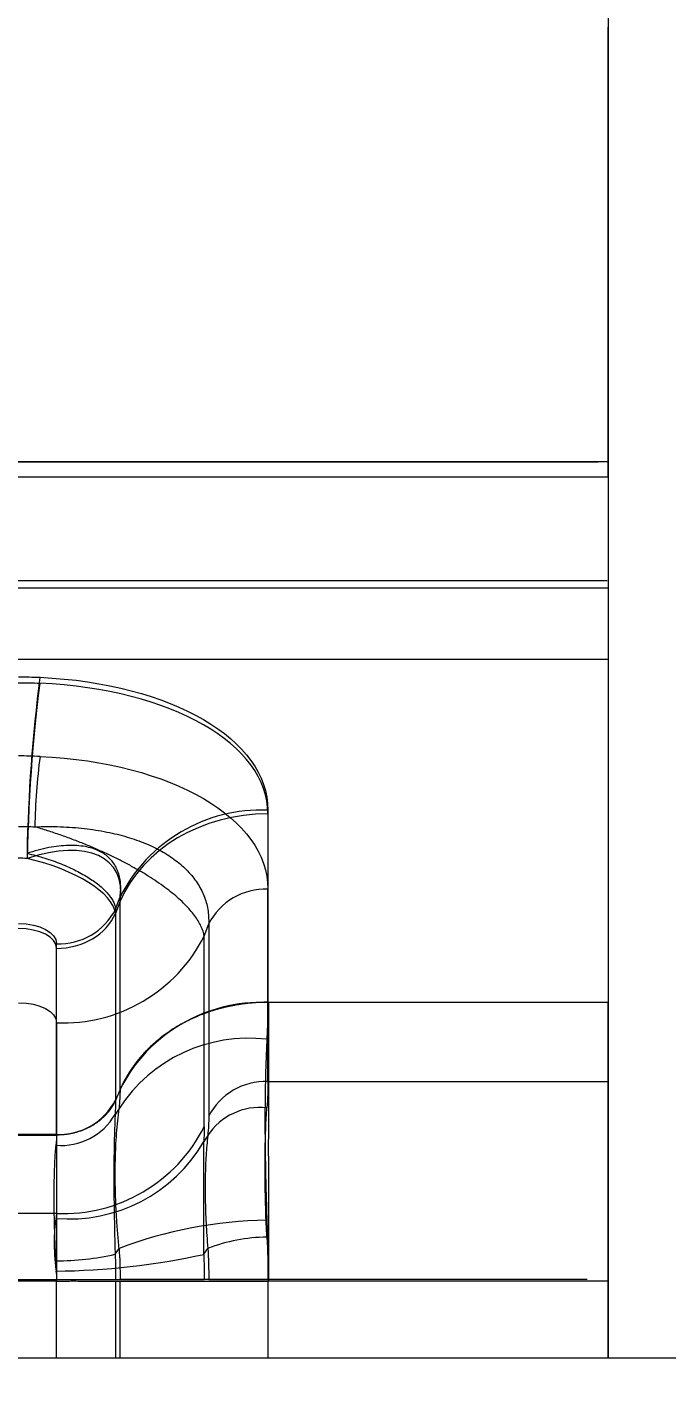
# Model space of a CAD drawing. Header units: millimetres. Extents: x 117382 to 126876, y -1151 to 1280.
# Drawn here: x 125450.83 to 125458.96, y 808.44 to 825.67 of the extents above; entities that cross this region are included whole.
import ezdxf

# ---------------------------------------------------------------- set-up
doc = ezdxf.new("R2010")
doc.units = ezdxf.units.MM
doc.linetypes.add('HIDDEN', pattern=[0])
for name, color, linetype in [('DIE_P', 2, 'Continuous'), ('DIM', 4, 'Continuous'), ('PRESS', 3, 'Continuous'), ('TEXT', 4, 'Continuous')]:
    doc.layers.add(name, color=color, linetype=linetype)
doc.styles.get("Standard").update_dxf_attribs({"font": 'txt.shx', "width": 0.85, "bigfont": 'ctxt.shx'})
doc.dimstyles.new('T-2-WX', dxfattribs={"dimtxt": 2, "dimasz": 2, "dimexe": 0.5, "dimexo": 0.5, "dimgap": 0.5, "dimtad": 1, "dimtxsty": 'Standard', "dimblk": 'OPEN30', "dimcen": 0, "dimazin": 3, "dimtfac": 1, "dimtmove": 0, "dimatfit": 3, "dimldrblk": 'OPEN30', "dimlwd": -1, "dimlwe": -1})

# ---------------------------------------------------------------- blocks, each defined once
blk = doc.blocks.new('*u7587')
at = {"layer": 'DIE_P', "color": 2, "linetype": 'Continuous', "lineweight": 13}
for p, q in [((-29.468, -29.407), (-29.468, -23.683)), ((-29.468, -29.407), (-29.468, -30.814)), ((-29.468, -30.814), (-29.468, -36.086)), ((-29.468, -39.632), (-29.468, -36.086)), ((-29.468, -40.611), (-29.468, -39.632))]:
    blk.add_line(p, q, dxfattribs=at)
at = {"layer": 'DIE_P', "color": 155, "linetype": 'Continuous', "lineweight": 13}
for p, q in [((-29.468, -29.407), (-60.083, -29.407)), ((-60.083, -30.814), (-29.468, -30.814)), ((-33.796, -33.689), (-33.796, -36.086)), ((-35.675, -34.8), (-35.733, -34.956)), ((-35.675, -37.197), (-35.675, -34.8)), ((-35.733, -34.956), (-35.733, -37.33)), ((-36.485, -37.774), (-36.485, -35.4)), ((-33.785, -36.086), (-29.468, -36.086)), ((-45.664, -37.774), (-36.485, -37.774)), ((-36.485, -39.632), (-45.664, -39.632)), ((-36.485, -40.611), (-36.485, -39.632)), ((-35.733, -39.632), (-35.733, -40.611)), ((-35.675, -40.611), (-35.675, -39.632)), ((-33.796, -39.632), (-33.796, -40.611)), ((-29.468, -39.632), (-33.785, -39.632))]:
    blk.add_line(p, q, dxfattribs=at)
for centre, major_axis, ratio, start_param, end_param in [((-36.694, -33.716), (0.092, 1.998), 0.072326, 0.567154, 1.848199), ((-37.308, -33.851), (3.51, 0.222), 0.51772, 6.250524, 7.645557), ((-33.796, -35.378), (2, 0), 0.844328, 1.570796, 2.792527), ((-37.308, -35.54), (1.543, 1.175), 0.475633, 5.833596, 7.228629), ((-37.017, -34.749), (-1.281, 0.278), 0.393249, 3.278702, 4.673735), ((-36.485, -34.725), (-0.8, 0), 0.844328, 1.570796, 2.792527), ((-37.017, -35.425), (0.532, 0.034), 0.51772, 6.250524, 7.732683)]:
    blk.add_ellipse(centre, major_axis=major_axis, ratio=ratio, start_param=start_param, end_param=end_param, dxfattribs=at)
for points, knots in [([(-36.97, -32.021), (-36.924, -32.021), (-36.878, -32.021), (-36.786, -32.024), (-36.74, -32.025), (-36.694, -32.027)], [0, 0, 0, 0, 0.5, 0.5, 1, 1, 1, 1]), ([(-33.797, -36.086), (-33.804, -36.086), (-33.821, -36.086), (-33.845, -36.086), (-33.871, -36.087), (-33.895, -36.088), (-33.919, -36.089), (-33.944, -36.09), (-33.969, -36.092), (-33.993, -36.094), (-34.018, -36.096), (-34.042, -36.098), (-34.066, -36.101), (-34.09, -36.104), (-34.115, -36.107), (-34.139, -36.111), (-34.163, -36.114), (-34.186, -36.118), (-34.21, -36.122), (-34.234, -36.127), (-34.257, -36.131), (-34.281, -36.136), (-34.304, -36.141), (-34.327, -36.146), (-34.35, -36.152), (-34.373, -36.158), (-34.396, -36.163), (-34.419, -36.17), (-34.441, -36.176), (-34.464, -36.183), (-34.486, -36.189), (-34.509, -36.196), (-34.531, -36.204), (-34.553, -36.211), (-34.574, -36.219), (-34.596, -36.227), (-34.618, -36.235), (-34.639, -36.243), (-34.66, -36.251), (-34.681, -36.26), (-34.702, -36.269), (-34.723, -36.278), (-34.744, -36.287), (-34.765, -36.297), (-34.785, -36.306), (-34.805, -36.316), (-34.825, -36.326), (-34.845, -36.337), (-34.865, -36.347), (-34.885, -36.358), (-34.904, -36.369), (-34.924, -36.38), (-34.974, -36.409), (-35.049, -36.457), (-35.142, -36.524), (-35.22, -36.587), (-35.285, -36.646), (-35.338, -36.698), (-35.371, -36.733), (-35.388, -36.752), (-35.394, -36.758), (-35.399, -36.765), (-35.405, -36.771), (-35.41, -36.777), (-35.415, -36.783), (-35.421, -36.79), (-35.426, -36.796), (-35.431, -36.802), (-35.437, -36.808), (-35.442, -36.815), (-35.447, -36.821), (-35.452, -36.828), (-35.457, -36.834), (-35.462, -36.84), (-35.467, -36.847), (-35.472, -36.853), (-35.477, -36.86), (-35.482, -36.866), (-35.487, -36.873), (-35.492, -36.879), (-35.497, -36.886), (-35.501, -36.892), (-35.506, -36.899), (-35.511, -36.905), (-35.515, -36.912), (-35.52, -36.918), (-35.525, -36.925), (-35.529, -36.932), (-35.534, -36.938), (-35.538, -36.945), (-35.543, -36.952), (-35.547, -36.958), (-35.551, -36.965), (-35.556, -36.972), (-35.56, -36.978), (-35.564, -36.985), (-35.568, -36.992), (-35.572, -36.998), (-35.576, -37.005), (-35.58, -37.012), (-35.584, -37.018), (-35.588, -37.025), (-35.592, -37.032), (-35.596, -37.039), (-35.6, -37.045), (-35.604, -37.052), (-35.608, -37.059), (-35.611, -37.066), (-35.615, -37.073), (-35.619, -37.079), (-35.622, -37.086), (-35.626, -37.093), (-35.63, -37.1), (-35.633, -37.107), (-35.637, -37.113), (-35.64, -37.12), (-35.643, -37.127), (-35.647, -37.134), (-35.65, -37.141), (-35.653, -37.148), (-35.657, -37.155), (-35.66, -37.162), (-35.663, -37.169), (-35.666, -37.176), (-35.67, -37.183), (-35.672, -37.19), (-35.674, -37.194), (-35.675, -37.196)], [0, 0, 0, 0, 0.008558, 0.019886, 0.030163, 0.039921, 0.049967, 0.0601, 0.070246, 0.080352, 0.09042, 0.100457, 0.110482, 0.120496, 0.130499, 0.140488, 0.150464, 0.160425, 0.170366, 0.180284, 0.190178, 0.200049, 0.209895, 0.219717, 0.229527, 0.239329, 0.249122, 0.258904, 0.268674, 0.278431, 0.288174, 0.297902, 0.307614, 0.317308, 0.326983, 0.33664, 0.34629, 0.355935, 0.365576, 0.375211, 0.38484, 0.394462, 0.404075, 0.41368, 0.423275, 0.432859, 0.442432, 0.451997, 0.46157, 0.471152, 0.480741, 0.490336, 0.499935, 0.555731, 0.605712, 0.650157, 0.689061, 0.722393, 0.750234, 0.753985, 0.757735, 0.761483, 0.765228, 0.768971, 0.772712, 0.77645, 0.780187, 0.783923, 0.787657, 0.791391, 0.795124, 0.798856, 0.802587, 0.806318, 0.810049, 0.813779, 0.817509, 0.82124, 0.82497, 0.8287, 0.832429, 0.836154, 0.839875, 0.843592, 0.847307, 0.851018, 0.854727, 0.858433, 0.862135, 0.865834, 0.869529, 0.873221, 0.87691, 0.880598, 0.884283, 0.887966, 0.891644, 0.895317, 0.898984, 0.902645, 0.906301, 0.909952, 0.913596, 0.917236, 0.920876, 0.924515, 0.928152, 0.931788, 0.935419, 0.939046, 0.942667, 0.946283, 0.949897, 0.953508, 0.957115, 0.960714, 0.964303, 0.967892, 0.971502, 0.975133, 0.978783, 0.982457, 0.986163, 0.9899, 0.99366, 0.997214, 1, 1, 1, 1]), ([(-33.783, -39.632), (-33.783, -39.615), (-33.783, -39.582), (-33.784, -39.532), (-33.784, -39.482), (-33.784, -39.432), (-33.784, -39.382), (-33.784, -39.333), (-33.784, -39.283), (-33.783, -39.233), (-33.784, -39.183), (-33.784, -39.133), (-33.784, -39.083), (-33.784, -39.033), (-33.784, -38.983), (-33.784, -38.933), (-33.784, -38.884), (-33.785, -38.834), (-33.785, -38.784), (-33.785, -38.735), (-33.785, -38.686), (-33.785, -38.636), (-33.785, -38.518), (-33.784, -38.333), (-33.786, -38.084), (-33.786, -37.842), (-33.785, -37.607), (-33.785, -37.381), (-33.785, -37.162), (-33.785, -36.953), (-33.785, -36.798), (-33.785, -36.689), (-33.785, -36.619), (-33.785, -36.547), (-33.785, -36.471), (-33.785, -36.41), (-33.785, -36.365), (-33.785, -36.336), (-33.785, -36.308), (-33.785, -36.282), (-33.785, -36.258), (-33.785, -36.235), (-33.785, -36.214), (-33.785, -36.194), (-33.785, -36.176), (-33.785, -36.159), (-33.785, -36.144), (-33.785, -36.13), (-33.784, -36.117), (-33.784, -36.105), (-33.784, -36.095), (-33.784, -36.089), (-33.784, -36.086)], [0, 0, 0, 0, 0.011807, 0.023613, 0.035426, 0.047251, 0.059091, 0.070948, 0.082817, 0.094697, 0.106589, 0.118493, 0.130411, 0.142337, 0.154271, 0.166214, 0.178167, 0.190129, 0.202097, 0.21407, 0.22605, 0.238037, 0.250032, 0.312573, 0.375106, 0.437591, 0.500007, 0.562238, 0.624665, 0.687263, 0.749982, 0.77164, 0.794972, 0.819981, 0.846659, 0.874988, 0.886639, 0.897772, 0.90839, 0.918494, 0.928083, 0.937159, 0.945725, 0.953782, 0.961329, 0.968367, 0.974896, 0.980918, 0.986438, 0.991458, 0.995979, 1, 1, 1, 1]), ([(-35.675, -37.196), (-35.675, -37.197), (-35.676, -37.198), (-35.677, -37.2), (-35.678, -37.202), (-35.68, -37.206), (-35.681, -37.209), (-35.681, -37.211), (-35.682, -37.212), (-35.683, -37.216), (-35.685, -37.218), (-35.687, -37.224), (-35.688, -37.227), (-35.691, -37.232), (-35.692, -37.235), (-35.694, -37.241), (-35.696, -37.244), (-35.699, -37.252), (-35.701, -37.257), (-35.705, -37.266), (-35.707, -37.269), (-35.709, -37.274), (-35.711, -37.28), (-35.714, -37.285), (-35.715, -37.289), (-35.716, -37.29), (-35.717, -37.293), (-35.717, -37.294), (-35.72, -37.301), (-35.723, -37.307), (-35.726, -37.315), (-35.727, -37.317), (-35.728, -37.32), (-35.73, -37.324), (-35.732, -37.327), (-35.733, -37.329)], [0, 0, 0, 0, 0.015625, 0.015625, 0.03125, 0.0625, 0.09375, 0.09375, 0.125, 0.125, 0.1875, 0.1875, 0.25, 0.25, 0.3125, 0.3125, 0.375, 0.375, 0.5, 0.5, 0.5625, 0.5625, 0.625, 0.6875, 0.6875, 0.71875, 0.71875, 0.75, 0.75, 0.875, 0.875, 0.90625, 0.90625, 0.9375, 1, 1, 1, 1]), ([(-35.733, -37.329), (-35.734, -37.332), (-35.737, -37.339), (-35.741, -37.348), (-35.745, -37.357), (-35.75, -37.366), (-35.755, -37.375), (-35.76, -37.385), (-35.765, -37.394), (-35.77, -37.403), (-35.776, -37.412), (-35.781, -37.421), (-35.787, -37.43), (-35.794, -37.439), (-35.8, -37.448), (-35.806, -37.457), (-35.813, -37.466), (-35.82, -37.475), (-35.827, -37.484), (-35.835, -37.493), (-35.842, -37.501), (-35.854, -37.514), (-35.869, -37.531), (-35.891, -37.552), (-35.914, -37.572), (-35.939, -37.593), (-35.966, -37.613), (-35.995, -37.633), (-36.023, -37.651), (-36.049, -37.666), (-36.073, -37.678), (-36.096, -37.69), (-36.12, -37.7), (-36.143, -37.71), (-36.166, -37.719), (-36.189, -37.727), (-36.211, -37.734), (-36.233, -37.741), (-36.254, -37.746), (-36.275, -37.751), (-36.296, -37.756), (-36.316, -37.76), (-36.335, -37.763), (-36.354, -37.766), (-36.373, -37.768), (-36.39, -37.77), (-36.408, -37.771), (-36.424, -37.773), (-36.44, -37.773), (-36.456, -37.774), (-36.47, -37.774), (-36.48, -37.774), (-36.485, -37.774)], [0, 0, 0, 0, 0.012813, 0.024433, 0.036368, 0.048468, 0.060647, 0.072851, 0.085063, 0.097352, 0.109726, 0.122187, 0.134724, 0.147318, 0.159973, 0.172693, 0.185484, 0.198357, 0.211324, 0.224392, 0.237522, 0.250718, 0.282645, 0.315868, 0.350316, 0.385973, 0.422913, 0.461047, 0.50049, 0.529721, 0.558205, 0.586071, 0.613259, 0.639695, 0.66542, 0.690469, 0.714841, 0.738537, 0.761554, 0.783892, 0.80555, 0.82653, 0.846853, 0.86652, 0.885529, 0.903877, 0.921562, 0.938583, 0.954937, 0.970626, 0.985647, 1, 1, 1, 1]), ([(-36.485, -37.774), (-36.485, -37.783), (-36.485, -37.799), (-36.485, -37.826), (-36.485, -37.854), (-36.485, -37.884), (-36.485, -37.916), (-36.485, -37.95), (-36.485, -37.985), (-36.485, -38.022), (-36.485, -38.062), (-36.485, -38.103), (-36.485, -38.146), (-36.485, -38.192), (-36.485, -38.239), (-36.485, -38.289), (-36.485, -38.341), (-36.485, -38.395), (-36.485, -38.452), (-36.485, -38.511), (-36.485, -38.561), (-36.485, -38.601), (-36.485, -38.631), (-36.485, -38.66), (-36.485, -38.69), (-36.485, -38.719), (-36.485, -38.748), (-36.485, -38.778), (-36.485, -38.807), (-36.485, -38.835), (-36.485, -38.864), (-36.485, -38.893), (-36.485, -38.921), (-36.485, -38.95), (-36.485, -38.978), (-36.485, -39.006), (-36.485, -39.033), (-36.485, -39.061), (-36.485, -39.088), (-36.485, -39.116), (-36.485, -39.143), (-36.485, -39.169), (-36.485, -39.196), (-36.485, -39.222), (-36.485, -39.249), (-36.485, -39.274), (-36.485, -39.3), (-36.485, -39.326), (-36.485, -39.351), (-36.485, -39.376), (-36.485, -39.4), (-36.485, -39.425), (-36.485, -39.449), (-36.485, -39.473), (-36.485, -39.496), (-36.485, -39.52), (-36.485, -39.543), (-36.485, -39.565), (-36.485, -39.588), (-36.485, -39.61), (-36.485, -39.624), (-36.485, -39.632)], [0, 0, 0, 0, 0.020808, 0.042262, 0.064312, 0.086998, 0.110273, 0.134129, 0.158604, 0.183683, 0.209359, 0.235619, 0.262464, 0.289942, 0.318047, 0.346767, 0.376088, 0.406054, 0.436697, 0.46801, 0.499985, 0.515203, 0.530275, 0.545201, 0.55998, 0.574612, 0.589095, 0.603429, 0.617613, 0.631648, 0.645547, 0.659311, 0.67294, 0.686431, 0.699786, 0.713006, 0.726089, 0.739034, 0.75184, 0.764511, 0.777053, 0.789464, 0.801744, 0.81389, 0.825902, 0.837783, 0.849533, 0.861149, 0.872632, 0.883979, 0.895194, 0.906281, 0.917236, 0.928058, 0.938745, 0.949294, 0.959706, 0.969985, 0.980128, 0.990134, 1, 1, 1, 1]), ([(-36.485, -39.632), (-36.477, -39.632), (-36.46, -39.632), (-36.434, -39.632), (-36.407, -39.631), (-36.378, -39.631), (-36.348, -39.631), (-36.316, -39.631), (-36.283, -39.63), (-36.249, -39.63), (-36.214, -39.631), (-36.177, -39.631), (-36.14, -39.631), (-36.102, -39.631), (-36.063, -39.632), (-36.02, -39.632), (-35.973, -39.632), (-35.926, -39.632), (-35.885, -39.632), (-35.86, -39.632), (-35.848, -39.632), (-35.846, -39.632), (-35.844, -39.632), (-35.842, -39.632), (-35.84, -39.632), (-35.838, -39.632), (-35.836, -39.632), (-35.834, -39.632), (-35.832, -39.632), (-35.83, -39.632), (-35.829, -39.632), (-35.827, -39.632), (-35.825, -39.632), (-35.823, -39.632), (-35.821, -39.632), (-35.819, -39.632), (-35.818, -39.632), (-35.816, -39.632), (-35.814, -39.632), (-35.812, -39.632), (-35.811, -39.632), (-35.809, -39.632), (-35.807, -39.632), (-35.805, -39.632), (-35.804, -39.632), (-35.802, -39.632), (-35.8, -39.632), (-35.799, -39.632), (-35.797, -39.632), (-35.796, -39.632), (-35.794, -39.632), (-35.792, -39.632), (-35.791, -39.632), (-35.789, -39.632), (-35.788, -39.632), (-35.786, -39.632), (-35.785, -39.632), (-35.783, -39.632), (-35.782, -39.632), (-35.78, -39.632), (-35.779, -39.632), (-35.777, -39.632), (-35.776, -39.632), (-35.774, -39.632), (-35.773, -39.632), (-35.771, -39.632), (-35.77, -39.632), (-35.769, -39.632), (-35.767, -39.632), (-35.766, -39.632), (-35.765, -39.632), (-35.763, -39.632), (-35.762, -39.632), (-35.761, -39.632), (-35.759, -39.632), (-35.758, -39.632), (-35.757, -39.632), (-35.755, -39.632), (-35.754, -39.632), (-35.753, -39.632), (-35.752, -39.632), (-35.75, -39.632), (-35.749, -39.632), (-35.748, -39.632), (-35.747, -39.632), (-35.746, -39.632), (-35.745, -39.632), (-35.743, -39.632), (-35.742, -39.632), (-35.741, -39.632), (-35.74, -39.632), (-35.739, -39.631), (-35.738, -39.631), (-35.737, -39.631), (-35.736, -39.631), (-35.735, -39.632), (-35.734, -39.632), (-35.733, -39.632), (-35.733, -39.632)], [0, 0, 0, 0, 0.0245, 0.05071, 0.078627, 0.108248, 0.13957, 0.172584, 0.207298, 0.243751, 0.281947, 0.321886, 0.363575, 0.407124, 0.452462, 0.499522, 0.567818, 0.632231, 0.69271, 0.749272, 0.752657, 0.756038, 0.759413, 0.762784, 0.766151, 0.769515, 0.772874, 0.77623, 0.779583, 0.782933, 0.786277, 0.789613, 0.792942, 0.796265, 0.79958, 0.802889, 0.806192, 0.809489, 0.812781, 0.816067, 0.819348, 0.822624, 0.825895, 0.829162, 0.832425, 0.835683, 0.838938, 0.842188, 0.845435, 0.848678, 0.851917, 0.855153, 0.858384, 0.861613, 0.864837, 0.868059, 0.871277, 0.874491, 0.877702, 0.880906, 0.884105, 0.887297, 0.890483, 0.893663, 0.896837, 0.900005, 0.903167, 0.906325, 0.909476, 0.912623, 0.915764, 0.918901, 0.922033, 0.925163, 0.928296, 0.93143, 0.934565, 0.937701, 0.940835, 0.943968, 0.947097, 0.950223, 0.953343, 0.956456, 0.959561, 0.962657, 0.965742, 0.968814, 0.971873, 0.974909, 0.977921, 0.980914, 0.98389, 0.986857, 0.989821, 0.992791, 0.995846, 1, 1, 1, 1]), ([(-35.733, -39.632), (-35.732, -39.632), (-35.73, -39.632), (-35.729, -39.631), (-35.727, -39.631), (-35.727, -39.631), (-35.723, -39.631), (-35.72, -39.631), (-35.717, -39.631), (-35.716, -39.632), (-35.715, -39.632), (-35.714, -39.632), (-35.711, -39.632), (-35.709, -39.632), (-35.706, -39.632), (-35.705, -39.631), (-35.701, -39.631), (-35.699, -39.632), (-35.696, -39.632), (-35.694, -39.632), (-35.692, -39.632), (-35.691, -39.632), (-35.688, -39.632), (-35.687, -39.632), (-35.685, -39.631), (-35.683, -39.631), (-35.682, -39.632), (-35.681, -39.632), (-35.681, -39.632), (-35.68, -39.632), (-35.678, -39.632), (-35.677, -39.632), (-35.676, -39.632), (-35.675, -39.632), (-35.675, -39.632)], [0, 0, 0, 0, 0.0625, 0.09375, 0.09375, 0.125, 0.125, 0.25, 0.28125, 0.28125, 0.3125, 0.3125, 0.375, 0.4375, 0.4375, 0.5, 0.5, 0.625, 0.625, 0.6875, 0.6875, 0.75, 0.75, 0.8125, 0.8125, 0.875, 0.875, 0.90625, 0.90625, 0.9375, 0.96875, 0.984375, 0.984375, 1, 1, 1, 1]), ([(-35.675, -39.632), (-35.674, -39.631), (-35.672, -39.631), (-35.668, -39.631), (-35.665, -39.631), (-35.661, -39.631), (-35.657, -39.632), (-35.653, -39.632), (-35.65, -39.632), (-35.646, -39.632), (-35.642, -39.632), (-35.638, -39.632), (-35.634, -39.632), (-35.629, -39.632), (-35.625, -39.632), (-35.621, -39.632), (-35.617, -39.632), (-35.613, -39.632), (-35.608, -39.632), (-35.604, -39.632), (-35.6, -39.632), (-35.595, -39.632), (-35.591, -39.632), (-35.586, -39.632), (-35.581, -39.632), (-35.577, -39.632), (-35.572, -39.632), (-35.567, -39.632), (-35.562, -39.631), (-35.558, -39.631), (-35.553, -39.631), (-35.548, -39.631), (-35.543, -39.631), (-35.537, -39.632), (-35.532, -39.632), (-35.527, -39.632), (-35.522, -39.632), (-35.517, -39.632), (-35.511, -39.632), (-35.506, -39.632), (-35.501, -39.632), (-35.495, -39.632), (-35.49, -39.632), (-35.484, -39.632), (-35.478, -39.632), (-35.473, -39.632), (-35.467, -39.632), (-35.461, -39.632), (-35.456, -39.632), (-35.45, -39.632), (-35.444, -39.632), (-35.438, -39.632), (-35.432, -39.632), (-35.426, -39.632), (-35.42, -39.632), (-35.414, -39.632), (-35.408, -39.632), (-35.402, -39.632), (-35.395, -39.632), (-35.389, -39.632), (-35.367, -39.632), (-35.325, -39.632), (-35.256, -39.632), (-35.17, -39.632), (-35.065, -39.632), (-34.976, -39.632), (-34.912, -39.632), (-34.88, -39.632), (-34.848, -39.632), (-34.816, -39.632), (-34.784, -39.632), (-34.753, -39.632), (-34.721, -39.632), (-34.689, -39.632), (-34.657, -39.632), (-34.625, -39.632), (-34.594, -39.632), (-34.562, -39.632), (-34.531, -39.632), (-34.5, -39.632), (-34.468, -39.632), (-34.438, -39.632), (-34.407, -39.632), (-34.376, -39.632), (-34.346, -39.632), (-34.316, -39.632), (-34.286, -39.632), (-34.257, -39.632), (-34.228, -39.632), (-34.199, -39.632), (-34.171, -39.632), (-34.142, -39.632), (-34.115, -39.632), (-34.087, -39.632), (-34.061, -39.632), (-34.034, -39.632), (-34.008, -39.632), (-33.983, -39.632), (-33.957, -39.632), (-33.933, -39.632), (-33.909, -39.632), (-33.886, -39.632), (-33.863, -39.632), (-33.839, -39.632), (-33.818, -39.631), (-33.804, -39.632), (-33.798, -39.632)], [0, 0, 0, 0, 0.003417, 0.007776, 0.012136, 0.01635, 0.020467, 0.024586, 0.028807, 0.033091, 0.037408, 0.041675, 0.045898, 0.050107, 0.054303, 0.058486, 0.062676, 0.066879, 0.071092, 0.075311, 0.079531, 0.083751, 0.087972, 0.092197, 0.096426, 0.10066, 0.104898, 0.10914, 0.113386, 0.117635, 0.121883, 0.12613, 0.130377, 0.134624, 0.138872, 0.143122, 0.147374, 0.151629, 0.155888, 0.160152, 0.164419, 0.168691, 0.172967, 0.177241, 0.181512, 0.18578, 0.190046, 0.19431, 0.198573, 0.202833, 0.207093, 0.211351, 0.215609, 0.219866, 0.224123, 0.22838, 0.232638, 0.236899, 0.241161, 0.245424, 0.249687, 0.285505, 0.328378, 0.378364, 0.435493, 0.500015, 0.515781, 0.531374, 0.546787, 0.562021, 0.577115, 0.592069, 0.606878, 0.621536, 0.636039, 0.65038, 0.664556, 0.678576, 0.692458, 0.706194, 0.719779, 0.733206, 0.746468, 0.759559, 0.772475, 0.785209, 0.797776, 0.810186, 0.822433, 0.834513, 0.846421, 0.858143, 0.86967, 0.880998, 0.892123, 0.903044, 0.913759, 0.924283, 0.934614, 0.944749, 0.954673, 0.964251, 0.973385, 0.982958, 0.992768, 1, 1, 1, 1])]:
    blk.add_open_spline(points, degree=3, knots=knots, dxfattribs=at)
for points, degree in [([(-36.858, -34.257), (-36.895, -34.255), (-36.932, -34.254), (-36.97, -34.254)], 3), ([(-33.796, -36.086), (-33.785, -36.085)], 1), ([(-33.785, -39.632), (-33.796, -39.632)], 1)]:
    blk.add_open_spline(points, degree=degree, dxfattribs=at)
blk = doc.blocks.new('*D7650')
at = {"layer": 'Defpoints', "color": 0}
for p in [(125427.602, 808.746), (125517.602, 808.746), (125527.602, 808.746)]:
    blk.add_point(p, dxfattribs=at)
at = {"layer": 'DIM', "color": 0}
blk.add_line((125518.102, 808.746), (125529.235, 808.746), dxfattribs=at)
at = {"layer": 'DIM', "color": 0, "lineweight": 5, "insert": (125528.669, 810.246), "char_height": 2, "attachment_point": 5}
blk.add_mtext('0', dxfattribs=at)
blk = doc.blocks.new('_Open30')
blk = doc.blocks.new('*D7651')
at = {"layer": 'Defpoints', "color": 0}
for p in [(125474.602, 870.726), (125527.602, 870.726), (125427.602, 808.746)]:
    blk.add_point(p, dxfattribs=at)
at = {"layer": 'DIM', "color": 0}
blk.add_line((125475.102, 870.726), (125534.821, 870.726), dxfattribs=at)
at = {"layer": 'DIM', "color": 0, "lineweight": 5, "insert": (125531.461, 872.417), "char_height": 2, "attachment_point": 5}
blk.add_mtext('61,98', dxfattribs=at)
blk = doc.blocks.new('*D7652')
at = {"layer": 'Defpoints', "color": 0}
for p in [(125517.602, 885.746), (125527.602, 885.746), (125427.602, 808.746)]:
    blk.add_point(p, dxfattribs=at)
at = {"layer": 'DIM', "color": 0}
blk.add_line((125518.102, 885.746), (125530.854, 885.746), dxfattribs=at)
at = {"layer": 'DIM', "color": 0, "lineweight": 5, "insert": (125529.478, 887.246), "char_height": 2, "attachment_point": 5}
blk.add_mtext('77', dxfattribs=at)
blk = doc.blocks.new('*D7654')
at = {"layer": 'Defpoints', "color": 0}
for p in [(125417.602, 838.726), (125470.602, 838.726), (125427.602, 808.746)]:
    blk.add_point(p, dxfattribs=at)
at = {"layer": 'DIM', "color": 0}
blk.add_line((125470.102, 838.726), (125410.302, 838.726), dxfattribs=at)
at = {"layer": 'DIM', "color": 0, "lineweight": 5, "insert": (125413.702, 840.417), "char_height": 2, "attachment_point": 5}
blk.add_mtext('29,98', dxfattribs=at)
blk = doc.blocks.new('*D7655')
at = {"layer": 'Defpoints', "color": 0}
for p in [(125427.602, 808.746), (125517.602, 808.746), (125517.602, 798.746)]:
    blk.add_point(p, dxfattribs=at)
at = {"layer": 'DIM', "color": 0}
blk.add_line((125517.602, 808.246), (125517.602, 795.494), dxfattribs=at)
at = {"layer": 'DIM', "color": 0, "lineweight": 5, "insert": (125516.102, 796.87), "char_height": 2, "attachment_point": 5, "rotation": 90}
blk.add_mtext('90', dxfattribs=at)
blk = doc.blocks.new('*D7656')
at = {"layer": 'Defpoints', "color": 0}
for p in [(125470.602, 838.726), (125427.602, 808.746), (125470.602, 798.746)]:
    blk.add_point(p, dxfattribs=at)
at = {"layer": 'DIM', "color": 0}
for p, q in [((125470.602, 838.226), (125470.602, 806.746)), ((125470.602, 806.746), (125470.602, 802.746)), ((125470.602, 802.746), (125470.602, 795.494))]:
    blk.add_line(p, q, dxfattribs=at)
at = {"layer": 'DIM', "color": 0, "lineweight": 5, "insert": (125469.102, 796.87), "char_height": 2, "attachment_point": 5, "rotation": 90}
blk.add_mtext('43', dxfattribs=at)
blk = doc.blocks.new('*D7658')
at = {"layer": 'Defpoints', "color": 0}
for p in [(125517.602, 895.746), (125517.602, 885.746), (125427.602, 808.746)]:
    blk.add_point(p, dxfattribs=at)
at = {"layer": 'DIM', "color": 0}
blk.add_line((125517.602, 886.246), (125517.602, 898.998), dxfattribs=at)
at = {"layer": 'DIM', "color": 0, "lineweight": 5, "insert": (125516.102, 897.622), "char_height": 2, "attachment_point": 5, "rotation": 90}
blk.add_mtext('90', dxfattribs=at)
blk = doc.blocks.new('*D7659')
at = {"layer": 'Defpoints', "color": 0}
for p in [(125474.602, 895.746), (125474.602, 870.726), (125427.602, 808.746)]:
    blk.add_point(p, dxfattribs=at)
at = {"layer": 'DIM', "color": 0}
for p, q in [((125474.602, 891.746), (125474.602, 898.998)), ((125474.602, 887.746), (125474.602, 891.746)), ((125474.602, 871.226), (125474.602, 887.746))]:
    blk.add_line(p, q, dxfattribs=at)
at = {"layer": 'DIM', "color": 0, "lineweight": 5, "insert": (125473.102, 897.622), "char_height": 2, "attachment_point": 5, "rotation": 90}
blk.add_mtext('47', dxfattribs=at)

msp = doc.modelspace()

# ---------------------------------------------------------------- linework, layer by layer
at = {"layer": 'DIE_P', "lineweight": 5}
for p, q in [((125427.798, 820.147), (125458.089, 820.147)), ((125458.217, 820.147), (125427.798, 820.147)), ((125427.602, 818.638), (125458.205, 818.638)), ((125458.217, 817.631), (125427.602, 817.631)), ((125453.889, 815.716), (125453.889, 813.268)), ((125451.953, 814.457), (125452.01, 814.612)), ((125452.01, 812.165), (125452.01, 814.612)), ((125453.889, 812.262), (125453.889, 814.709)), ((125451.953, 814.457), (125451.953, 812.033)), ((125453.08, 814.113), (125453.138, 814.268)), ((125453.138, 814.268), (125453.138, 811.821)), ((125453.08, 811.688), (125453.08, 814.113)), ((125451.201, 811.591), (125451.201, 814.015)), ((125458.217, 813.268), (125453.889, 813.268)), ((125451.201, 813.009), (125451.201, 810.585)), ((125453.889, 812.262), (125458.217, 812.262)), ((125451.997, 811.92), (125451.946, 811.844)), ((125451.201, 811.591), (125441.439, 811.591)), ((125453.125, 811.575), (125453.074, 811.5)), ((125451.201, 810.585), (125441.439, 810.585)), ((125451.946, 810.066), (125451.997, 810.141)), ((125453.074, 810.066), (125453.125, 810.141)), ((125442.014, 809.746), (125451.201, 809.746)), ((125442.014, 809.746), (125451.201, 809.746)), ((125451.201, 809.746), (125453.08, 809.746)), ((125451.201, 809.746), (125451.953, 809.746)), ((125453.889, 809.746), (125452.01, 809.746)), ((125453.138, 809.746), (125453.889, 809.746)), ((125457.949, 809.746), (125453.889, 809.746))]:
    msp.add_line(p, q, dxfattribs=at)
at = {"layer": 'DIE_P', "color": 1, "linetype": 'Continuous', "lineweight": 5}
msp.add_lwpolyline([(125515.602, 808.746), (125429.602, 808.746, -0.414214), (125427.602, 810.746), (125427.602, 882.746, -0.414214), (125430.602, 885.746), (125510.188, 885.746, -0.198912), (125512.309, 884.867), (125516.723, 880.453, -0.198912), (125517.602, 878.332), (125517.602, 810.746, -0.414214)], format="xyb", close=True, dxfattribs=at)
at = {"layer": 'DIE_P', "linetype": 'Continuous', "lineweight": 5}
msp.add_lwpolyline([(125486.987, 808.746), (125486.987, 825.675, 0.414214), (125482.987, 829.675), (125462.217, 829.675, 0.414214), (125458.217, 825.675), (125458.217, 808.746)], format="xyb", dxfattribs=at)
at = {"layer": 'DIE_P', "lineweight": 5}
for centre, radius, start, end in [((125470.95, 814.815), 20.126, 172.6085, 179.0006), ((125458.975, 815.363), 8.05, 172.6085, 179.0006), ((125453.806, 813.705), 2.012, 87.6369, 153.2097), ((125453.856, 813.905), 0.805, 87.6369, 153.2097), ((125451.234, 814.82), 0.805, 267.6369, 333.2097), ((125451.284, 815.02), 2.012, 267.6369, 333.2097), ((125453.806, 811.258), 2.012, 87.6369, 153.2097), ((125453.643, 810.852), 1.962, 83.1773, 147.0413), ((125453.856, 811.458), 0.805, 87.6373, 153.2095), ((125451.234, 812.395), 0.805, 267.6369, 333.2097), ((125451.261, 812.242), 0.792, 265.1547, 329.8303), ((125453.783, 811.148), 0.785, 83.1773, 147.0413), ((125451.284, 812.595), 2.012, 267.6369, 333.2097), ((125451.362, 812.495), 1.98, 265.1547, 329.8303), ((125453.963, 804.949), 5.552, 90.8973, 110.7437), ((125453.911, 808.064), 2.221, 90.8973, 110.7437), ((125451.123, 818.878), 9.026, 270.4554, 282.4838), ((125451.166, 813.591), 3.61, 270.4554, 282.4838)]:
    msp.add_arc(centre, radius, start, end, dxfattribs=at)
at = {"layer": 'DIE_P', "lineweight": 5, "extrusion": (-1.2326e-32, -4.44089e-16, -1)}
for centre in [(125450.377, 815.551), (125450.377, 814.545)]:
    msp.add_ellipse(centre, major_axis=(-3.51, -0.228), ratio=0.526165, start_param=1.780713, end_param=3.175746, dxfattribs=at)
at = {"layer": 'DIE_P', "lineweight": 5, "extrusion": (1.84889e-32, -4.44089e-16, -1)}
msp.add_ellipse((125450.669, 813.99), major_axis=(-0.532, -0.035), ratio=0.526165, start_param=1.693587, end_param=3.175746, dxfattribs=at)
at = {"layer": 'DIE_P', "lineweight": 5, "extrusion": (1.2326e-32, -4.44089e-16, -1)}
for centre, major_axis, ratio, start_param, end_param in [((125450.669, 812.984), (-0.532, -0.035), 0.526165, 1.693587, 3.175746), ((125453.089, 809.746), (0.685, 2.999), 0.138298, 0.544376, 0.724961)]:
    msp.add_ellipse(centre, major_axis=major_axis, ratio=ratio, start_param=start_param, end_param=end_param, dxfattribs=at)
at = {"layer": 'DIE_P', "lineweight": 5, "extrusion": (2.46519e-32, -4.44089e-16, -1)}
for centre, major_axis, start_param, end_param in [((125451.209, 810.32), (0.695, 2.196), 0.518792, 0.699377), ((125450.861, 809.517), (0.948, 2.995), 0.518792, 0.625555), ((125452.337, 809.976), (0.695, 2.196), 0.518793, 0.699377)]:
    msp.add_ellipse(centre, major_axis=major_axis, ratio=0.180763, start_param=start_param, end_param=end_param, dxfattribs=at)
at = {"layer": 'DIE_P', "lineweight": 5, "extrusion": (-2.46519e-32, -4.44089e-16, -1)}
msp.add_ellipse((125451.988, 809.172), major_axis=(0.948, 2.995), ratio=0.180763, start_param=0.518792, end_param=0.625555, dxfattribs=at)
at = {"layer": 'DIE_P', "lineweight": 5, "extrusion": (0, -4.44089e-16, -1)}
for centre, major_axis, ratio, start_param, end_param in [((125450.109, 809.746), (0.971, 2.189), 0.228182, 0.475078, 0.58184), ((125451.209, 809.746), (0, 2.2), 0.36397, 1.390211, 1.570796), ((125452.337, 809.746), (0, 2.2), 0.36397, 1.390211, 1.570796), ((125450.109, 809.746), (0, 2.2), 0.496323, 1.464034, 1.570796)]:
    msp.add_ellipse(centre, major_axis=major_axis, ratio=ratio, start_param=start_param, end_param=end_param, dxfattribs=at)
at = {"layer": 'DIE_P', "lineweight": 5, "extrusion": (-4.93038e-32, -4.44089e-16, -1)}
msp.add_ellipse((125450.109, 809.746), major_axis=(-1.055, -0.95), ratio=0.294854, start_param=3.401125, end_param=3.507888, dxfattribs=at)
at = {"layer": 'DIE_P', "lineweight": 5, "extrusion": (1.09476e-47, -4.44089e-16, -1)}
for centre, ratio, start_param in [((125453.089, 809.746), 0.266912, 1.390211), ((125450.861, 809.746), 0.36397, 1.464034), ((125451.988, 809.746), 0.36397, 1.464034)]:
    msp.add_ellipse(centre, major_axis=(0, 3), ratio=ratio, start_param=start_param, end_param=1.570796, dxfattribs=at)
at = {"layer": 'DIE_P', "lineweight": 5, "extrusion": (-2.18953e-47, -4.44089e-16, -1)}
msp.add_ellipse((125450.109, 809.746), major_axis=(-1.092, 0), ratio=0.915826, start_param=3.03483, end_param=3.141593, dxfattribs=at)
at = {"layer": 'DIE_P', "lineweight": 5}
for points in [[(125450.716, 817.411), (125450.808, 817.411), (125450.9, 817.409), (125450.992, 817.405)], [(125450.992, 816.398), (125450.9, 816.402), (125450.808, 816.405), (125450.716, 816.405)], [(125450.716, 815.508), (125450.786, 815.508), (125450.856, 815.506), (125450.926, 815.503)]]:
    msp.add_open_spline(points, degree=3, dxfattribs=at)
for points, knots in [([(125450.926, 815.503), (125450.981, 815.505), (125451.089, 815.508), (125451.25, 815.505), (125451.405, 815.497), (125451.556, 815.482), (125451.701, 815.463), (125451.84, 815.438), (125451.974, 815.409), (125452.1, 815.374), (125452.22, 815.336), (125452.333, 815.293), (125452.438, 815.245), (125452.571, 815.177), (125452.722, 815.078), (125452.875, 814.943), (125452.996, 814.792), (125453.082, 814.628), (125453.134, 814.452), (125453.136, 814.33), (125453.138, 814.268)], [0, 0, 0, 0, 0.046265, 0.091675, 0.136254, 0.180033, 0.223041, 0.265308, 0.30687, 0.34776, 0.388016, 0.427675, 0.466779, 0.505369, 0.584575, 0.664601, 0.745814, 0.828567, 0.913192, 1, 1, 1, 1]), ([(125453.08, 814.113), (125453.076, 814.133), (125453.066, 814.175), (125453.04, 814.24), (125453.004, 814.307), (125452.957, 814.375), (125452.901, 814.445), (125452.835, 814.516), (125452.76, 814.588), (125452.675, 814.66), (125452.582, 814.732), (125452.479, 814.805), (125452.369, 814.877), (125452.251, 814.948), (125452.125, 815.018), (125451.993, 815.087), (125451.854, 815.155), (125451.71, 815.22), (125451.561, 815.283), (125451.407, 815.343), (125451.249, 815.4), (125451.089, 815.454), (125450.98, 815.487), (125450.926, 815.503)], [0, 0, 0, 0, 0.046477, 0.093059, 0.139748, 0.186544, 0.233449, 0.280466, 0.327594, 0.374837, 0.422195, 0.469669, 0.517262, 0.564974, 0.612808, 0.660763, 0.708843, 0.757048, 0.80538, 0.853839, 0.902428, 0.951148, 1, 1, 1, 1]), ([(125452.01, 814.612), (125452.013, 814.643), (125452.02, 814.703), (125452.017, 814.788), (125452.005, 814.868), (125451.983, 814.941), (125451.951, 815.007), (125451.91, 815.067), (125451.861, 815.119), (125451.803, 815.163), (125451.71, 815.215), (125451.563, 815.259), (125451.347, 815.272), (125451.096, 815.245), (125450.92, 815.194), (125450.827, 815.166)], [0, 0, 0, 0, 0.060774, 0.119129, 0.175304, 0.229569, 0.282221, 0.333588, 0.38402, 0.43389, 0.483581, 0.595515, 0.71706, 0.851156, 1, 1, 1, 1]), ([(125450.827, 815.166), (125450.865, 815.157), (125450.941, 815.139), (125451.051, 815.106), (125451.159, 815.07), (125451.262, 815.031), (125451.36, 814.989), (125451.452, 814.945), (125451.539, 814.899), (125451.618, 814.851), (125451.69, 814.802), (125451.754, 814.752), (125451.81, 814.702), (125451.857, 814.652), (125451.895, 814.602), (125451.924, 814.553), (125451.944, 814.504), (125451.95, 814.472), (125451.953, 814.457)], [0, 0, 0, 0, 0.064315, 0.128334, 0.192068, 0.255529, 0.318728, 0.381676, 0.444385, 0.506867, 0.569133, 0.631197, 0.693069, 0.754763, 0.81629, 0.877664, 0.938896, 1, 1, 1, 1]), ([(125453.889, 813.268), (125453.889, 813.233), (125453.889, 813.163), (125453.886, 813.049), (125453.882, 812.929), (125453.878, 812.843), (125453.876, 812.8)], [0, 0, 0, 0, 0.249443, 0.499245, 0.749425, 1, 1, 1, 1]), ([(125453.876, 812.8), (125453.874, 812.754), (125453.87, 812.662), (125453.864, 812.517), (125453.86, 812.368), (125453.856, 812.217), (125453.854, 812.064), (125453.852, 811.908), (125453.852, 811.711), (125453.853, 811.463), (125453.858, 811.158), (125453.865, 810.837), (125453.873, 810.613), (125453.876, 810.5)], [0, 0, 0, 0, 0.075141, 0.149044, 0.221711, 0.293142, 0.363341, 0.432307, 0.500045, 0.6199, 0.743172, 0.869869, 1, 1, 1, 1]), ([(125451.946, 811.844), (125451.945, 811.813), (125451.943, 811.752), (125451.939, 811.651), (125451.936, 811.545), (125451.934, 811.432), (125451.932, 811.314), (125451.93, 811.19), (125451.93, 811.029), (125451.931, 810.827), (125451.935, 810.581), (125451.94, 810.327), (125451.944, 810.153), (125451.946, 810.066)], [0, 0, 0, 0, 0.072322, 0.144002, 0.215275, 0.286374, 0.357538, 0.429004, 0.501005, 0.625564, 0.749402, 0.873794, 1, 1, 1, 1]), ([(125451.997, 810.141), (125451.991, 810.207), (125451.979, 810.339), (125451.965, 810.532), (125451.955, 810.722), (125451.949, 810.907), (125451.947, 811.088), (125451.949, 811.265), (125451.955, 811.436), (125451.965, 811.603), (125451.979, 811.765), (125451.991, 811.868), (125451.997, 811.92)], [0, 0, 0, 0, 0.100896, 0.201197, 0.301048, 0.400599, 0.5, 0.599401, 0.698952, 0.798803, 0.899104, 1, 1, 1, 1]), ([(125453.876, 810.285), (125453.874, 810.341), (125453.868, 810.454), (125453.862, 810.621), (125453.858, 810.785), (125453.855, 810.945), (125453.853, 811.102), (125453.853, 811.254), (125453.855, 811.401), (125453.858, 811.542), (125453.862, 811.677), (125453.868, 811.807), (125453.874, 811.887), (125453.876, 811.928)], [0, 0, 0, 0, 0.090961, 0.181891, 0.272796, 0.363685, 0.454563, 0.545437, 0.636315, 0.727204, 0.818109, 0.909039, 1, 1, 1, 1]), ([(125453.074, 810.066), (125453.074, 810.108), (125453.074, 810.191), (125453.074, 810.314), (125453.074, 810.435), (125453.074, 810.552), (125453.073, 810.667), (125453.073, 810.779), (125453.073, 810.935), (125453.074, 811.126), (125453.074, 811.335), (125453.074, 811.444), (125453.074, 811.5)], [0, 0, 0, 0, 0.073707, 0.146094, 0.217487, 0.288224, 0.35865, 0.429118, 0.499979, 0.664281, 0.829474, 1, 1, 1, 1]), ([(125453.125, 811.575), (125453.12, 811.535), (125453.112, 811.454), (125453.103, 811.326), (125453.096, 811.193), (125453.092, 811.056), (125453.09, 810.914), (125453.092, 810.767), (125453.096, 810.617), (125453.103, 810.462), (125453.112, 810.303), (125453.12, 810.195), (125453.125, 810.141)], [0, 0, 0, 0, 0.1013669, 0.2018269, 0.3016013, 0.400916, 0.5, 0.599084, 0.6983987, 0.7981731, 0.8986331, 1, 1, 1, 1]), ([(125451.195, 809.98), (125451.192, 810.028), (125451.187, 810.123), (125451.182, 810.263), (125451.177, 810.401), (125451.174, 810.536), (125451.172, 810.668), (125451.172, 810.797), (125451.172, 810.92), (125451.174, 811.039), (125451.177, 811.152), (125451.182, 811.259), (125451.187, 811.36), (125451.192, 811.422), (125451.195, 811.453)], [0, 0, 0, 0, 0.0833926, 0.1667529, 0.2500874, 0.3334024, 0.4167044, 0.5, 0.5832956, 0.6665976, 0.7499126, 0.8332471, 0.9166074, 1, 1, 1, 1]), ([(125451.195, 810.522), (125451.191, 810.501), (125451.184, 810.458), (125451.177, 810.386), (125451.173, 810.308), (125451.171, 810.224), (125451.173, 810.136), (125451.177, 810.044), (125451.184, 809.949), (125451.191, 809.885), (125451.195, 809.853)], [0, 0, 0, 0, 0.125369, 0.250421, 0.375264, 0.5, 0.624736, 0.749579, 0.874631, 1, 1, 1, 1]), ([(125453.876, 810.5), (125453.878, 810.438), (125453.882, 810.313), (125453.886, 810.124), (125453.889, 809.935), (125453.889, 809.809), (125453.889, 809.746)], [0, 0, 0, 0, 0.250575, 0.500755, 0.750557, 1, 1, 1, 1])]:
    msp.add_open_spline(points, degree=3, knots=knots, dxfattribs=at)
at = {"layer": 'PRESS', "color": 8, "linetype": 'HIDDEN', "lineweight": 5}
msp.add_lwpolyline([(125427.602, 808.746), (125427.602, 885.746), (125517.602, 885.746), (125517.602, 808.746)], close=True, dxfattribs=at)

# ---------------------------------------------------------------- block references
at = {"layer": 'TEXT', "lineweight": 5}
msp.add_blockref('*u7587', (125487.685, 849.357), dxfattribs=at)

# ---------------------------------------------------------------- dimensions: what is measured, and where the dimension line sits
at = {"layer": 'DIM', "lineweight": 5}
for feature_location, offset, dtype, origin, picture, middle in [((125517.602, 885.746), (0, 10), 1, (125427.602, 808.746), '*D7658', (125516.102, 897.622)), ((125474.602, 870.726), (0, 25.02), 1, (125427.602, 808.746), '*D7659', (125473.102, 897.622)), ((125517.602, 885.746), (10, 0), 0, (125427.602, 808.746), '*D7652', (125529.478, 887.246)), ((125474.602, 870.726), (53, 0), 0, (125427.602, 808.746), '*D7651', (125531.461, 872.417)), ((125470.602, 838.726), (-53, 0), 0, (125427.602, 808.746), '*D7654', (125413.702, 840.417)), ((125470.602, 838.726), (0, -39.98), 1, (125427.602, 808.746), '*D7656', (125469.102, 796.87)), ((125517.601879934, 808.746047368), (10, 0), 0, (125427.601879934, 808.746047368), '*D7650', (125528.668546601, 810.246047368)), ((125517.602, 808.746), (0, -10), 1, (125427.602, 808.746), '*D7655', (125516.102, 796.87))]:
    dim = msp.add_ordinate_dim(feature_location=feature_location, offset=offset, dtype=dtype, origin=origin, dimstyle='T-2-WX', dxfattribs=at)
    dim.commit()
    dim.dimension.update_dxf_attribs({"geometry": picture, "text_midpoint": middle})

doc.saveas('drawing.dxf')
